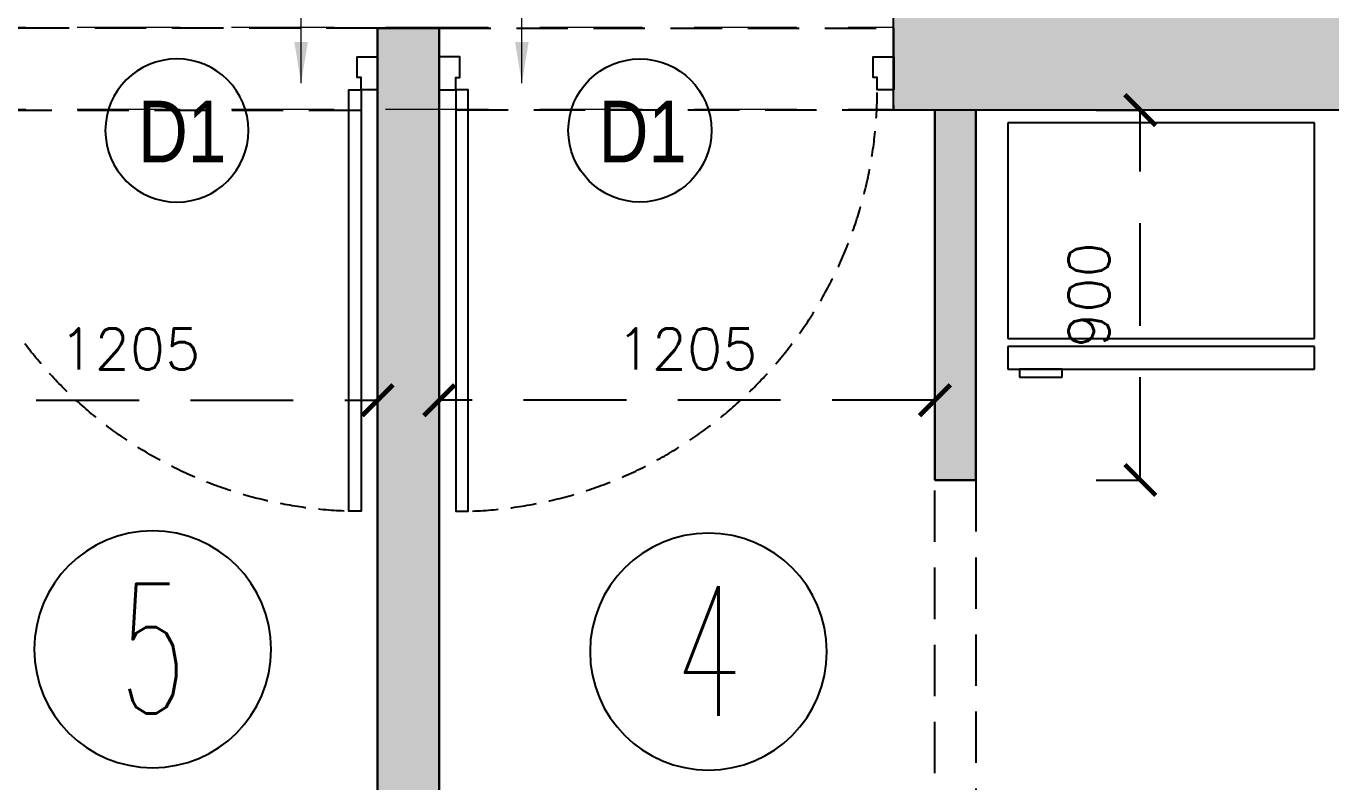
# Model space of a CAD drawing. Header units: millimetres. Extents: x 1124992 to 1258557, y -5767803 to -5695799.
# Drawn here: x 1205343 to 1208516, y -5720859 to -5719020 of the extents above; entities that cross this region are included whole.
import ezdxf
from ezdxf.enums import TextEntityAlignment as Align

# ---------------------------------------------------------------- set-up
doc = ezdxf.new("R2010")
doc.units = ezdxf.units.MM
doc.header["$LTSCALE"] = 1000
doc.header["$MEASUREMENT"] = 0
for name, pattern in [('$1$AUDIT_D_120904163729-0', [0]), ('$36$HIDDEN', [0.375, 0.25, -0.125]), ('2BHK-A - FRONT$0$AUDIT_D_120904163729-0', [0]), ('2BHK-A - FRONT$0$HIDDEN', [0.375, 0.25, -0.125]), ('AUDIT_D_120904163729-0', [0]), ('T8(T9 IS SIMILAR) - DIMENSION & TEXTING$0$HIDDEN', [0.375, 0.25, -0.125]), ('T8(T9 IS SIMILAR)$0$$0$HIDDEN', [0.375, 0.25, -0.125]), ('T8(T9 IS SIMILAR)$0$HIDDEN', [0.375, 0.25, -0.125])]:
    doc.linetypes.add(name, pattern=pattern)
doc.layers.get('0').update_dxf_attribs({"linetype": 'AUDIT_D_120904163729-0'})
for name, color, linetype in [('$0$A-HATCH -160', 251, '$1$AUDIT_D_120904163729-0'), ('$21$A-DIMENSIONS', 2, '$36$HIDDEN'), ('2BHK-A - FRONT$0$A-DOOR-FULL', 2, 'Continuous'), ('2BHK-A - FRONT$0$A-HATCH -160', 251, '2BHK-A - FRONT$0$AUDIT_D_120904163729-0'), ('2BHK-A - FRONT$0$a-KIT FIX', 251, 'Continuous'), ('2BHK-A - FRONT$0$CUT-OUT', 49, 'Continuous'), ('T8 - TYPICAL FLOOR CORE$0$A-FLAT NOS.', 7, 'Continuous'), ('T8 - TYPICAL FLOOR CORE$0$A-RSP DOOR NO', 4, 'Continuous'), ('T8(T9 IS SIMILAR) - DIMENSION & TEXTING$0$A-DIMENSIONS', 2, 'T8(T9 IS SIMILAR) - DIMENSION & TEXTING$0$HIDDEN'), ('T8(T9 IS SIMILAR) - DIMENSION & TEXTING$1$a-window-no', 125, 'Continuous'), ('T8_REFUGE COLUMNS$0$A-RCC COLS', 3, 'Continuous'), ('T8_TYPICAL COLUMNS$0$A-RCC COLS', 3, 'Continuous')]:
    doc.layers.add(name, color=color, linetype=linetype)
for name, color, linetype, lineweight in [('2BHK-A - FRONT$0$A-WALL- 160', 6, 'Continuous', 30), ('T8(T9 IS SIMILAR) - DIMENSION & TEXTING$0$R0-18-10-2014-T1-1st Podium Floor Plan$0$Text', 2, 'Continuous', 0), ('T8(T9 IS SIMILAR)$0$D&W', 8, 'Continuous', 25), ('T8(T9 IS SIMILAR)$0$SCPL BEAM', 191, 'T8(T9 IS SIMILAR)$0$$0$HIDDEN', 13)]:
    doc.layers.add(name, color=color, linetype=linetype, lineweight=lineweight)
doc.layers.add('T8_REFUGE COLUMNS$1$COL-HATCH', color=7, linetype='Continuous', lineweight=25, true_color=0xa3a3a3)
doc.styles.add('T8 - TYPICAL FLOOR CORE$0$DIM150', font='SIMPLEX.shx', dxfattribs={"width": 0.6})
doc.styles.add('T8(T9 IS SIMILAR) - DIMENSION & TEXTING$0$Romans 1', font='romans.shx', dxfattribs={"height": 100})
doc.styles.add('T8(T9 IS SIMILAR) - DIMENSION & TEXTING$0$Tahoma', font='tahoma.ttf')
doc.styles.add('T8(T9 IS SIMILAR) - DIMENSION & TEXTING$1$LODHA STANDERD', font='sanss___.ttf')
doc.dimstyles.new('T8(T9 IS SIMILAR) - DIMENSION & TEXTING$0$ALPINE S', dxfattribs={"dimscale": 0, "dimtxt": 100, "dimasz": 75, "dimexe": 0, "dimexo": 0, "dimgap": 75, "dimtad": 1, "dimdec": 0, "dimzin": 0, "dimdsep": 46, "dimtxsty": 'T8(T9 IS SIMILAR) - DIMENSION & TEXTING$0$Romans 1', "dimblk": 'T8(T9 IS SIMILAR) - DIMENSION & TEXTING$0$_ArchTick', "dimcen": 0.09, "dimclrd": 256, "dimclre": 256, "dimclrt": 7, "dimadec": 0, "dimazin": 0, "dimtfac": 1, "dimtdec": 0, "dimtofl": 0, "dimtmove": 1, "dimatfit": 0, "dimldrblk": 'T8(T9 IS SIMILAR) - DIMENSION & TEXTING$0$_Open90', "dimfxl": 1, "dimtolj": 1, "dimtzin": 0, "dimarcsym": 0})
doc.dimstyles.new('T8(T9 IS SIMILAR) - DIMENSION & TEXTING$0$SAMATA STD', dxfattribs={"dimtxt": 100, "dimasz": 50, "dimexe": 50, "dimexo": 50, "dimgap": 10, "dimtad": 0, "dimdec": 0, "dimrnd": 5, "dimzin": 0, "dimdsep": 46, "dimtxsty": 'T8(T9 IS SIMILAR) - DIMENSION & TEXTING$0$Tahoma', "dimblk": 'T8(T9 IS SIMILAR) - DIMENSION & TEXTING$0$_Origin2', "dimcen": -50, "dimdle": 50, "dimclrd": 7, "dimclre": 7, "dimclrt": 7, "dimadec": 0, "dimazin": 0, "dimtfac": 1, "dimtdec": 0, "dimtmove": 1, "dimatfit": 3, "dimfxl": 150, "dimtfill": 1, "dimtolj": 1, "dimtzin": 0, "dimlwd": -1, "dimlwe": -1, "dimarcsym": 0})

# ---------------------------------------------------------------- blocks, each defined once
blk = doc.blocks.new('T8(T9 IS SIMILAR) - DIMENSION & TEXTING$1$WINDOW TAG')
at = {"layer": 'T8(T9 IS SIMILAR) - DIMENSION & TEXTING$1$a-window-no'}
blk.add_circle((0, 0), 174.1, dxfattribs=at)
at = {"layer": 'T8(T9 IS SIMILAR) - DIMENSION & TEXTING$1$a-window-no', "style": 'T8(T9 IS SIMILAR) - DIMENSION & TEXTING$1$LODHA STANDERD'}
blk.add_attdef('WINDOW', text='', height=150, dxfattribs=at).set_placement((11.3, 2.8), align=Align.MIDDLE_CENTER)
blk = doc.blocks.new('T8(T9 IS SIMILAR) - DIMENSION & TEXTING$0$_ArchTick')
at = {"color": 0, "linetype": 'ByBlock', "const_width": 0.15}
blk.add_lwpolyline([(-0.5, -0.5), (0.5, 0.5)], dxfattribs=at)
blk = doc.blocks.new('*D525')
at = {"layer": 'T8(T9 IS SIMILAR) - DIMENSION & TEXTING$0$A-DIMENSIONS', "linetype": 'T8(T9 IS SIMILAR) - DIMENSION & TEXTING$0$HIDDEN', "lineweight": -2, "transparency": 16777216}
for p, q in [((1204992.3, -5719999.3), (1204992.3, -5719930.4)), ((1206197.3, -5719999.3), (1206197.3, -5719930.4))]:
    blk.add_line(p, q, dxfattribs=at)
at = {"layer": 'T8(T9 IS SIMILAR) - DIMENSION & TEXTING$0$A-DIMENSIONS', "lineweight": -2, "transparency": 16777216}
blk.add_line((1204992.3, -5719930.4), (1206197.3, -5719930.4), dxfattribs=at)
at = {"layer": 'T8(T9 IS SIMILAR) - DIMENSION & TEXTING$0$A-DIMENSIONS', "linetype": 'ByBlock', "lineweight": -2, "transparency": 16777216, "xscale": 75, "yscale": 75, "zscale": 75, "rotation": 180}
blk.add_blockref('T8(T9 IS SIMILAR) - DIMENSION & TEXTING$0$_ArchTick', (1204992.3, -5719930.4), dxfattribs=at)
at = {"layer": 'T8(T9 IS SIMILAR) - DIMENSION & TEXTING$0$A-DIMENSIONS', "linetype": 'ByBlock', "lineweight": -2, "transparency": 16777216, "xscale": 75, "yscale": 75, "zscale": 75}
blk.add_blockref('T8(T9 IS SIMILAR) - DIMENSION & TEXTING$0$_ArchTick', (1206197.3, -5719930.4), dxfattribs=at)
at = {"layer": 'T8(T9 IS SIMILAR) - DIMENSION & TEXTING$0$A-DIMENSIONS', "color": 7, "linetype": 'ByBlock', "transparency": 16777216, "insert": (1205594.8, -5719805.4), "char_height": 100, "attachment_point": 5, "style": 'T8(T9 IS SIMILAR) - DIMENSION & TEXTING$0$Romans 1'}
blk.add_mtext('\\A1;1205', dxfattribs=at)
blk = doc.blocks.new('T8(T9 IS SIMILAR) - DIMENSION & TEXTING$0$_Open90')
at = {"color": 0, "linetype": 'ByBlock', "lineweight": -2}
for p, q in [((-0.5, 0.5), (0, 0)), ((0, 0), (-1, 0)), ((0, 0), (-0.5, -0.5))]:
    blk.add_line(p, q, dxfattribs=at)
blk = doc.blocks.new('*D516')
at = {"layer": 'T8(T9 IS SIMILAR) - DIMENSION & TEXTING$0$A-DIMENSIONS', "linetype": 'T8(T9 IS SIMILAR) - DIMENSION & TEXTING$0$HIDDEN', "lineweight": -2, "transparency": 16777216}
for p, q in [((1206347.3, -5719999.3), (1206347.3, -5719930.4)), ((1207552.3, -5719999.3), (1207552.3, -5719930.4))]:
    blk.add_line(p, q, dxfattribs=at)
at = {"layer": 'T8(T9 IS SIMILAR) - DIMENSION & TEXTING$0$A-DIMENSIONS', "lineweight": -2, "transparency": 16777216}
blk.add_line((1207552.3, -5719930.4), (1206347.3, -5719930.4), dxfattribs=at)
at = {"layer": 'T8(T9 IS SIMILAR) - DIMENSION & TEXTING$0$A-DIMENSIONS', "linetype": 'ByBlock', "lineweight": -2, "transparency": 16777216, "xscale": 75, "yscale": 75, "zscale": 75, "rotation": 180}
blk.add_blockref('T8(T9 IS SIMILAR) - DIMENSION & TEXTING$0$_ArchTick', (1206347.3, -5719930.4), dxfattribs=at)
at = {"layer": 'T8(T9 IS SIMILAR) - DIMENSION & TEXTING$0$A-DIMENSIONS', "linetype": 'ByBlock', "lineweight": -2, "transparency": 16777216, "xscale": 75, "yscale": 75, "zscale": 75}
blk.add_blockref('T8(T9 IS SIMILAR) - DIMENSION & TEXTING$0$_ArchTick', (1207552.3, -5719930.4), dxfattribs=at)
at = {"layer": 'T8(T9 IS SIMILAR) - DIMENSION & TEXTING$0$A-DIMENSIONS', "color": 7, "linetype": 'ByBlock', "transparency": 16777216, "insert": (1206949.8, -5719805.4), "char_height": 100, "attachment_point": 5, "style": 'T8(T9 IS SIMILAR) - DIMENSION & TEXTING$0$Romans 1'}
blk.add_mtext('\\A1;1205', dxfattribs=at)
blk = doc.blocks.new('*D517')
at = {"layer": 'T8(T9 IS SIMILAR) - DIMENSION & TEXTING$0$A-DIMENSIONS', "linetype": 'T8(T9 IS SIMILAR) - DIMENSION & TEXTING$0$HIDDEN', "lineweight": -2, "transparency": 16777216}
for p, q in [((1207944.3, -5719224.4), (1208052, -5719224.4)), ((1207944.3, -5720124.3), (1208052, -5720124.3))]:
    blk.add_line(p, q, dxfattribs=at)
at = {"layer": 'T8(T9 IS SIMILAR) - DIMENSION & TEXTING$0$A-DIMENSIONS', "lineweight": -2, "transparency": 16777216}
blk.add_line((1208052, -5720124.3), (1208052, -5719224.4), dxfattribs=at)
at = {"layer": 'T8(T9 IS SIMILAR) - DIMENSION & TEXTING$0$A-DIMENSIONS', "linetype": 'ByBlock', "lineweight": -2, "transparency": 16777216, "xscale": 75, "yscale": 75, "zscale": 75}
for p, rotation in [((1208052, -5719224.4), 90), ((1208052, -5720124.3), 270)]:
    blk.add_blockref('T8(T9 IS SIMILAR) - DIMENSION & TEXTING$0$_ArchTick', p, dxfattribs=dict(at, rotation=rotation))
at = {"layer": 'T8(T9 IS SIMILAR) - DIMENSION & TEXTING$0$A-DIMENSIONS', "color": 7, "linetype": 'ByBlock', "transparency": 16777216, "insert": (1207927, -5719674.4), "char_height": 100, "attachment_point": 5, "rotation": 90, "style": 'T8(T9 IS SIMILAR) - DIMENSION & TEXTING$0$Romans 1'}
blk.add_mtext('\\A1;900', dxfattribs=at)
blk = doc.blocks.new('T8(T9 IS SIMILAR) - DIMENSION & TEXTING$0$_Origin2')
at = {"color": 0, "linetype": 'ByBlock', "lineweight": -2}
blk.add_line((-0.5, 0), (-1, 0), dxfattribs=at)
for radius in [0.5, 0.25]:
    blk.add_circle((0, 0), radius, dxfattribs=at)
blk = doc.blocks.new('T8_REFUGE COLUMNS')
at = {"layer": 'T8_REFUGE COLUMNS$1$COL-HATCH', "linetype": 'ByBlock'}
h = blk.add_hatch(color=256, dxfattribs=at)
h.dxf.hatch_style = 1
h.paths.add_polyline_path([(1212742.1, -5719224.9), (1207452.1, -5719224.9), (1207452.1, -5718974.9), (1212742.1, -5718974.9)])
at = {"layer": 'T8_REFUGE COLUMNS$0$A-RCC COLS', "linetype": 'ByBlock'}
blk.add_lwpolyline([(1212742.1, -5719224.9), (1207452.1, -5719224.9), (1207452.1, -5718974.9), (1212742.1, -5718974.9)], close=True, dxfattribs=at)
blk = doc.blocks.new('T8_TYPICAL COLUMNS')
at = {"layer": 'T8_TYPICAL COLUMNS$0$A-RCC COLS', "linetype": 'ByBlock'}
blk.add_blockref('T8_REFUGE COLUMNS', (0, 0), dxfattribs=at)
blk = doc.blocks.new('*U640')
for points in [[(-40, 0), (0, 0), (0, 30), (10, 30), (10, 80), (-40, 80)], [(1065, 0), (1025, 0), (1025, 30), (1015, 30), (1015, 80), (1065, 80)], [(0, 0), (0, -1025), (30, -1025), (30, 0)]]:
    blk.add_lwpolyline(points, close=True)
at = {"color": 0, "linetype": 'ByBlock', "ltscale": 0.25}
blk.add_arc((-1.5, 0.6), 1026.5, 272.373, 359.9653, dxfattribs=at)
blk = doc.blocks.new('2BHK-A - FRONT')
at = {"layer": '2BHK-A - FRONT$0$A-HATCH -160', "linetype": 'ByBlock'}
h = blk.add_hatch(dxfattribs=at)
h.set_pattern_fill('HEX', color=256, scale=150)
h.set_pattern_definition([(0, (0, -0.548), (0, 32.47595264), [18.75, -37.5]), (120, (0, -0.548), (-28.125, -16.23797632), [18.75, -37.5]), (60, (18.75, -0.548), (-28.125, 16.23797632), [18.75, -37.5])])
edge = h.paths.add_edge_path()
edge.add_line((1151704.5, -5719064.6), (1151704.5, -5727449.6))
edge.add_line((1151704.5, -5727449.6), (1151854.5, -5727449.6))
edge.add_line((1151854.5, -5727449.6), (1151854.5, -5719024.6))
edge.add_line((1151854.5, -5719024.6), (1151704.5, -5719024.6))
h = blk.add_hatch(dxfattribs=at)
h.set_pattern_fill('ZIGZAG', color=256, scale=250)
h.set_pattern_definition([(0, (0, 0), (31.25, 31.25), [31.25, -31.25]), (90, (31.25, 0), (-31.25, 31.25), [31.25, -31.25])])
h.paths.add_polyline_path([(1142149.5, -5723474.6), (1143849.6, -5723474.6), (1143849.6, -5723374.6), (1142149.5, -5723374.6)])
h.paths.add_polyline_path([(1144889.5, -5724474.6), (1144889.5, -5724574.6), (1147099.5, -5724574.6), (1147099.5, -5724474.6), (1145949.5, -5724474.2), (1145949.5, -5724374.2), (1145849.5, -5724374.2), (1145849.5, -5724474.6)])
h.paths.add_polyline_path([(1145949.5, -5723374.2), (1146849.2, -5723374.2), (1146849.2, -5723474.2), (1145949.5, -5723474.2)])
h.paths.add_polyline_path([(1147599.2, -5723474.2), (1148199.2, -5723474.2), (1148199.2, -5723374.2), (1147599.2, -5723374.2)])
h.paths.add_polyline_path([(1150399.5, -5721024.5), (1150499.5, -5721024.5), (1150499.5, -5721774.2), (1150399.5, -5721774.2)])
h.paths.add_polyline_path([(1150399.5, -5720124.5), (1150499.5, -5720124.5), (1150499.5, -5719224.6), (1150399.5, -5719224.6)])
h.paths.add_polyline_path([(1145549.4, -5721674.6), (1145649.4, -5721674.6), (1145649.4, -5721174.6), (1145649.4, -5721174.6), (1145649.4, -5721073.7), (1145549.4, -5721073.9)])
h.paths.add_polyline_path([(1148199.5, -5728684.2), (1148934.5, -5728684.2), (1148934.5, -5728584.2), (1148199.5, -5728584.2)])
h.paths.add_polyline_path([(1148449.5, -5721774.6), (1148849.5, -5721774.6), (1148849.5, -5721674.6), (1148449.5, -5721674.6)])
h.paths.add_polyline_path([(1150149.5, -5721674.6), (1150399.5, -5721674.6), (1150399.5, -5721774.6), (1150149.5, -5721774.6)])
h = blk.add_hatch(dxfattribs=at)
h.set_pattern_fill('ANSI32', color=256, scale=150)
h.set_pattern_definition([(45, (0, -0.55), (-39.77475644, 39.77475644), []), (45, (26.517, -0.55), (-39.77475644, 39.77475644), [])])
h.paths.add_polyline_path([(1145269.9, -5728524.2), (1145269.9, -5728684.2), (1144639.8, -5728684.2), (1144639.8, -5726829.5), (1144799.8, -5726829.5), (1144799.8, -5728524.2)])
h.paths.add_polyline_path([(1148934.5, -5727449.8), (1148934.5, -5727609.8), (1147999.5, -5727609.8), (1147999.5, -5727009.5), (1148159.5, -5727009.5), (1148159.5, -5727449.8)])
h.paths.add_polyline_path([(1147999.5, -5728684.2), (1147999.5, -5728524.2), (1147369.9, -5728524.2), (1147369.9, -5728684.2)])
edge = h.paths.add_edge_path()
edge.add_line((1151334.5, -5727449.8), (1151779.5, -5727449.8))
edge.add_line((1151779.5, -5727449.8), (1151779.5, -5727609.8))
edge.add_line((1151704.5, -5727609.8), (1151334.5, -5727609.8))
edge.add_line((1151334.5, -5727609.8), (1151334.5, -5727449.8))
h.paths.add_polyline_path([(1146264.5, -5719573.8), (1146424.5, -5719573.8), (1146424.5, -5719224.6), (1146264.5, -5719224.6)])
h.paths.add_polyline_path([(1145549.4, -5721834.4), (1145788.9, -5721834.4), (1145790, -5721674.6), (1145549.4, -5721674.6)])
h.paths.add_polyline_path([(1145949.5, -5721924.2), (1145949.5, -5722524.6), (1145789.5, -5722524.6), (1145789.5, -5721924.2)])
h.paths.add_polyline_path([(1144599.5, -5721924.6), (1144759.5, -5721924.6), (1144762, -5722524.6), (1144602, -5722524.6)])
h.paths.add_polyline_path([(1144599.5, -5723474.6), (1144599.5, -5723174.6), (1144759.5, -5723174.6), (1144759.5, -5723314.6), (1145789.5, -5723314.6), (1145789.5, -5723174.6), (1145949.5, -5723174.6), (1145949.5, -5723474.2)])
at = {"layer": '2BHK-A - FRONT$0$a-KIT FIX'}
for p, q in [((1149576.3, -5719254.9), (1150322.2, -5719254.9)), ((1149576.3, -5719779.4), (1149576.3, -5719254.9)), ((1150322.2, -5719254.9), (1150322.2, -5719779.4)), ((1150322.2, -5719779.4), (1149576.3, -5719779.4)), ((1149576.3, -5719854.3), (1149576.3, -5719799.3)), ((1149576.3, -5719799.3), (1150322.2, -5719799.3)), ((1150322.2, -5719799.3), (1150322.2, -5719854.3)), ((1150322.2, -5719854.3), (1149576.3, -5719854.3)), ((1150190.1, -5719854.3), (1150293.5, -5719854.3)), ((1150190.1, -5719874), (1150190.1, -5719854.3)), ((1150293.5, -5719874), (1150190.1, -5719874)), ((1150293.5, -5719854.3), (1150293.5, -5719874))]:
    blk.add_line(p, q, dxfattribs=at)
at = {"layer": '2BHK-A - FRONT$0$A-WALL- 160', "linetype": 'ByBlock'}
for p, q in [((1151704.5, -5727449.6), (1151704.5, -5719024.6)), ((1151704.5, -5719024.6), (1151854.5, -5719024.6)), ((1151854.5, -5727609.6), (1151854.5, -5719024.6)), ((1150399.5, -5719224.6), (1150399.5, -5720124.5)), ((1150499.5, -5719224.6), (1150499.5, -5720124.5)), ((1150399.5, -5720124.5), (1150499.5, -5720124.5))]:
    blk.add_line(p, q, dxfattribs=at)
at = {"layer": '2BHK-A - FRONT$0$CUT-OUT', "linetype": '2BHK-A - FRONT$0$HIDDEN', "ltscale": 0.5}
for points in [[(1150599.7, -5719024.5), (1150599.7, -5719224.5), (1151704.5, -5719224.5), (1151704.5, -5719024.5)], [(1150499.5, -5720124.5), (1150399.5, -5720124.5), (1150399.5, -5721024.5), (1150499.5, -5721024.5)]]:
    blk.add_lwpolyline(points, close=True, dxfattribs=at)
at = {"layer": '2BHK-A - FRONT$0$A-DOOR-FULL', "linetype": '2BHK-A - FRONT$0$HIDDEN', "xscale": -1}
blk.add_blockref('*U640', (1151664.5, -5719174.5), dxfattribs=at)
blk = doc.blocks.new('T8 - TYPICAL FLOOR CORE$0$Door-Tag')
at = {"layer": 'T8 - TYPICAL FLOOR CORE$0$A-RSP DOOR NO'}
blk.add_circle((0, 0.0009), 0.16, dxfattribs=at)
at = {"layer": 'T8 - TYPICAL FLOOR CORE$0$A-RSP DOOR NO', "style": 'T8 - TYPICAL FLOOR CORE$0$DIM150', "width": 0.6}
blk.add_attdef('DOOR-NO', text='', height=0.16, dxfattribs=at).set_placement((258.6178, 64.0008), align=Align.MIDDLE_CENTER)
blk = doc.blocks.new('T8 - TYPICAL FLOOR CORE')
at = {"layer": 'T8 - TYPICAL FLOOR CORE$0$A-FLAT NOS.'}
ref = blk.add_blockref('T8 - TYPICAL FLOOR CORE$0$Door-Tag', (1205650.4, -5720534.4, 0.1), dxfattribs=dict(at, xscale=-1800, yscale=1800, zscale=1800, rotation=180))
ref.add_attrib('DOOR-NO', '5', dxfattribs={"layer": 'T8 - TYPICAL FLOOR CORE$0$A-RSP DOOR NO', "height": 315, "style": 'T8 - TYPICAL FLOOR CORE$0$DIM150', "width": 0.6}).set_placement((1205650.4, -5720534.4, 0.1), align=Align.MIDDLE_CENTER)
ref = blk.add_blockref('T8 - TYPICAL FLOOR CORE$0$Door-Tag', (1207001.9, -5720540.1), dxfattribs=dict(at, xscale=-1800, yscale=1800, zscale=1800, rotation=180))
ref.add_attrib('DOOR-NO', '4', dxfattribs={"layer": 'T8 - TYPICAL FLOOR CORE$0$A-RSP DOOR NO', "height": 315, "style": 'T8 - TYPICAL FLOOR CORE$0$DIM150', "width": 0.6}).set_placement((1207001.9, -5720540.1), align=Align.MIDDLE_CENTER)
blk = doc.blocks.new('T8(T9 IS SIMILAR)')
at = {"layer": 'T8(T9 IS SIMILAR)$0$D&W', "linetype": 'ByBlock'}
blk.add_blockref('2BHK-A - FRONT', (54492.8, -0.4), dxfattribs=at)
at = {"layer": 'T8(T9 IS SIMILAR)$0$D&W', "linetype": 'ByBlock', "xscale": -1}
blk.add_blockref('2BHK-A - FRONT', (2358051.8, -0.4), dxfattribs=at)
at = {"layer": 'T8(T9 IS SIMILAR)$0$D&W', "linetype": 'ByBlock'}
blk.add_blockref('T8 - TYPICAL FLOOR CORE', (0, 0), dxfattribs=at)
at = {"layer": 'T8(T9 IS SIMILAR)$0$SCPL BEAM', "linetype": 'T8(T9 IS SIMILAR)$0$HIDDEN'}
for p, q in [((1205091.8, -5719022.5, 0), (1207451.9, -5719022.5, 0)), ((1205091.8, -5719222.5, 0), (1207445.8, -5719222.5, 0.6))]:
    blk.add_line(p, q, dxfattribs=at)
at = {"layer": 'T8(T9 IS SIMILAR)$0$D&W', "linetype": 'ByBlock'}
blk.add_blockref('T8_TYPICAL COLUMNS', (0, 0), dxfattribs=at)
blk = doc.blocks.new('T8(T9 IS SIMILAR) - DIMENSION & TEXTING')
at = {"layer": 'T8(T9 IS SIMILAR) - DIMENSION & TEXTING$1$a-window-no'}
ref = blk.add_blockref('T8(T9 IS SIMILAR) - DIMENSION & TEXTING$1$WINDOW TAG', (1205709.3, -5719274.1), dxfattribs=dict(at, xscale=-1, rotation=180))
ref.add_attrib('WINDOW', 'D1', dxfattribs={"height": 150, "style": 'T8(T9 IS SIMILAR) - DIMENSION & TEXTING$1$LODHA STANDERD', "width": 0.8}).set_placement((1205722, -5719276.8), align=Align.MIDDLE_CENTER)
ref = blk.add_blockref('T8(T9 IS SIMILAR) - DIMENSION & TEXTING$1$WINDOW TAG', (1206835.2, -5719274.1), dxfattribs=dict(at, rotation=180))
ref.add_attrib('WINDOW', 'D1', dxfattribs={"height": 150, "style": 'T8(T9 IS SIMILAR) - DIMENSION & TEXTING$1$LODHA STANDERD', "width": 0.8}).set_placement((1206842.1, -5719276.8), align=Align.MIDDLE_CENTER)
at = {"layer": 'T8(T9 IS SIMILAR) - DIMENSION & TEXTING$0$A-DIMENSIONS', "linetype": 'ByBlock'}
for base, p1, p2, angle, picture, middle in [((1208052, -5719224.4), (1207944.3, -5720124.3), (1207944.3, -5719224.4), 90, '*D517', (1207927, -5719674.4)), ((1206347.3, -5719930.4), (1207552.3, -5719999.3), (1206347.3, -5719999.3), 180, '*D516', (1206949.8, -5719805.4))]:
    dim = blk.add_linear_dim(base=base, p1=p1, p2=p2, angle=angle, dimstyle='T8(T9 IS SIMILAR) - DIMENSION & TEXTING$0$ALPINE S', override={"dimscale": 1, "dimfxl": 5, "dimarcsym": 1}, dxfattribs=at)
    dim.commit()
    dim.dimension.update_dxf_attribs({"geometry": picture, "text_midpoint": middle})
dim = blk.add_linear_dim(base=(1206197.3, -5719930.4), p1=(1204992.3, -5719999.3), p2=(1206197.3, -5719999.3), dimstyle='T8(T9 IS SIMILAR) - DIMENSION & TEXTING$0$ALPINE S', override={"dimscale": 1, "dimfxl": 5, "dimarcsym": 1}, dxfattribs=at)
dim.commit()
dim.dimension.update_dxf_attribs({"geometry": '*D525', "text_midpoint": (1205594.8, -5719805.4)})
at = {"layer": 'T8(T9 IS SIMILAR) - DIMENSION & TEXTING$0$R0-18-10-2014-T1-1st Podium Floor Plan$0$Text'}
for points in [[(1206011.2, -5719159.3, 0.7), (1206011.3, -5718909.2, 0.7), (1206011.2, -5718880.4, 0.7)], [(1206548.1, -5719159.3, 0.7), (1206548.1, -5718909.2, 0.7), (1206548.1, -5718880.4, 0.7)]]:
    blk.add_leader(points, dimstyle='T8(T9 IS SIMILAR) - DIMENSION & TEXTING$0$SAMATA STD', override={"dimasz": 100, "dimclrd": 2, "dimfxlon": 1, "dimarcsym": 1}, dxfattribs=at)

msp = doc.modelspace()

# ---------------------------------------------------------------- block references
at = {"layer": '$21$A-DIMENSIONS', "linetype": 'ByBlock'}
msp.add_blockref('T8(T9 IS SIMILAR)', (0, 0), dxfattribs=at)

# ---------------------------------------------------------------- next in the draw order: block references
at = {"layer": '$0$A-HATCH -160', "linetype": 'ByBlock'}
msp.add_blockref('T8(T9 IS SIMILAR) - DIMENSION & TEXTING', (0, 0), dxfattribs=at)

doc.saveas('drawing.dxf')
